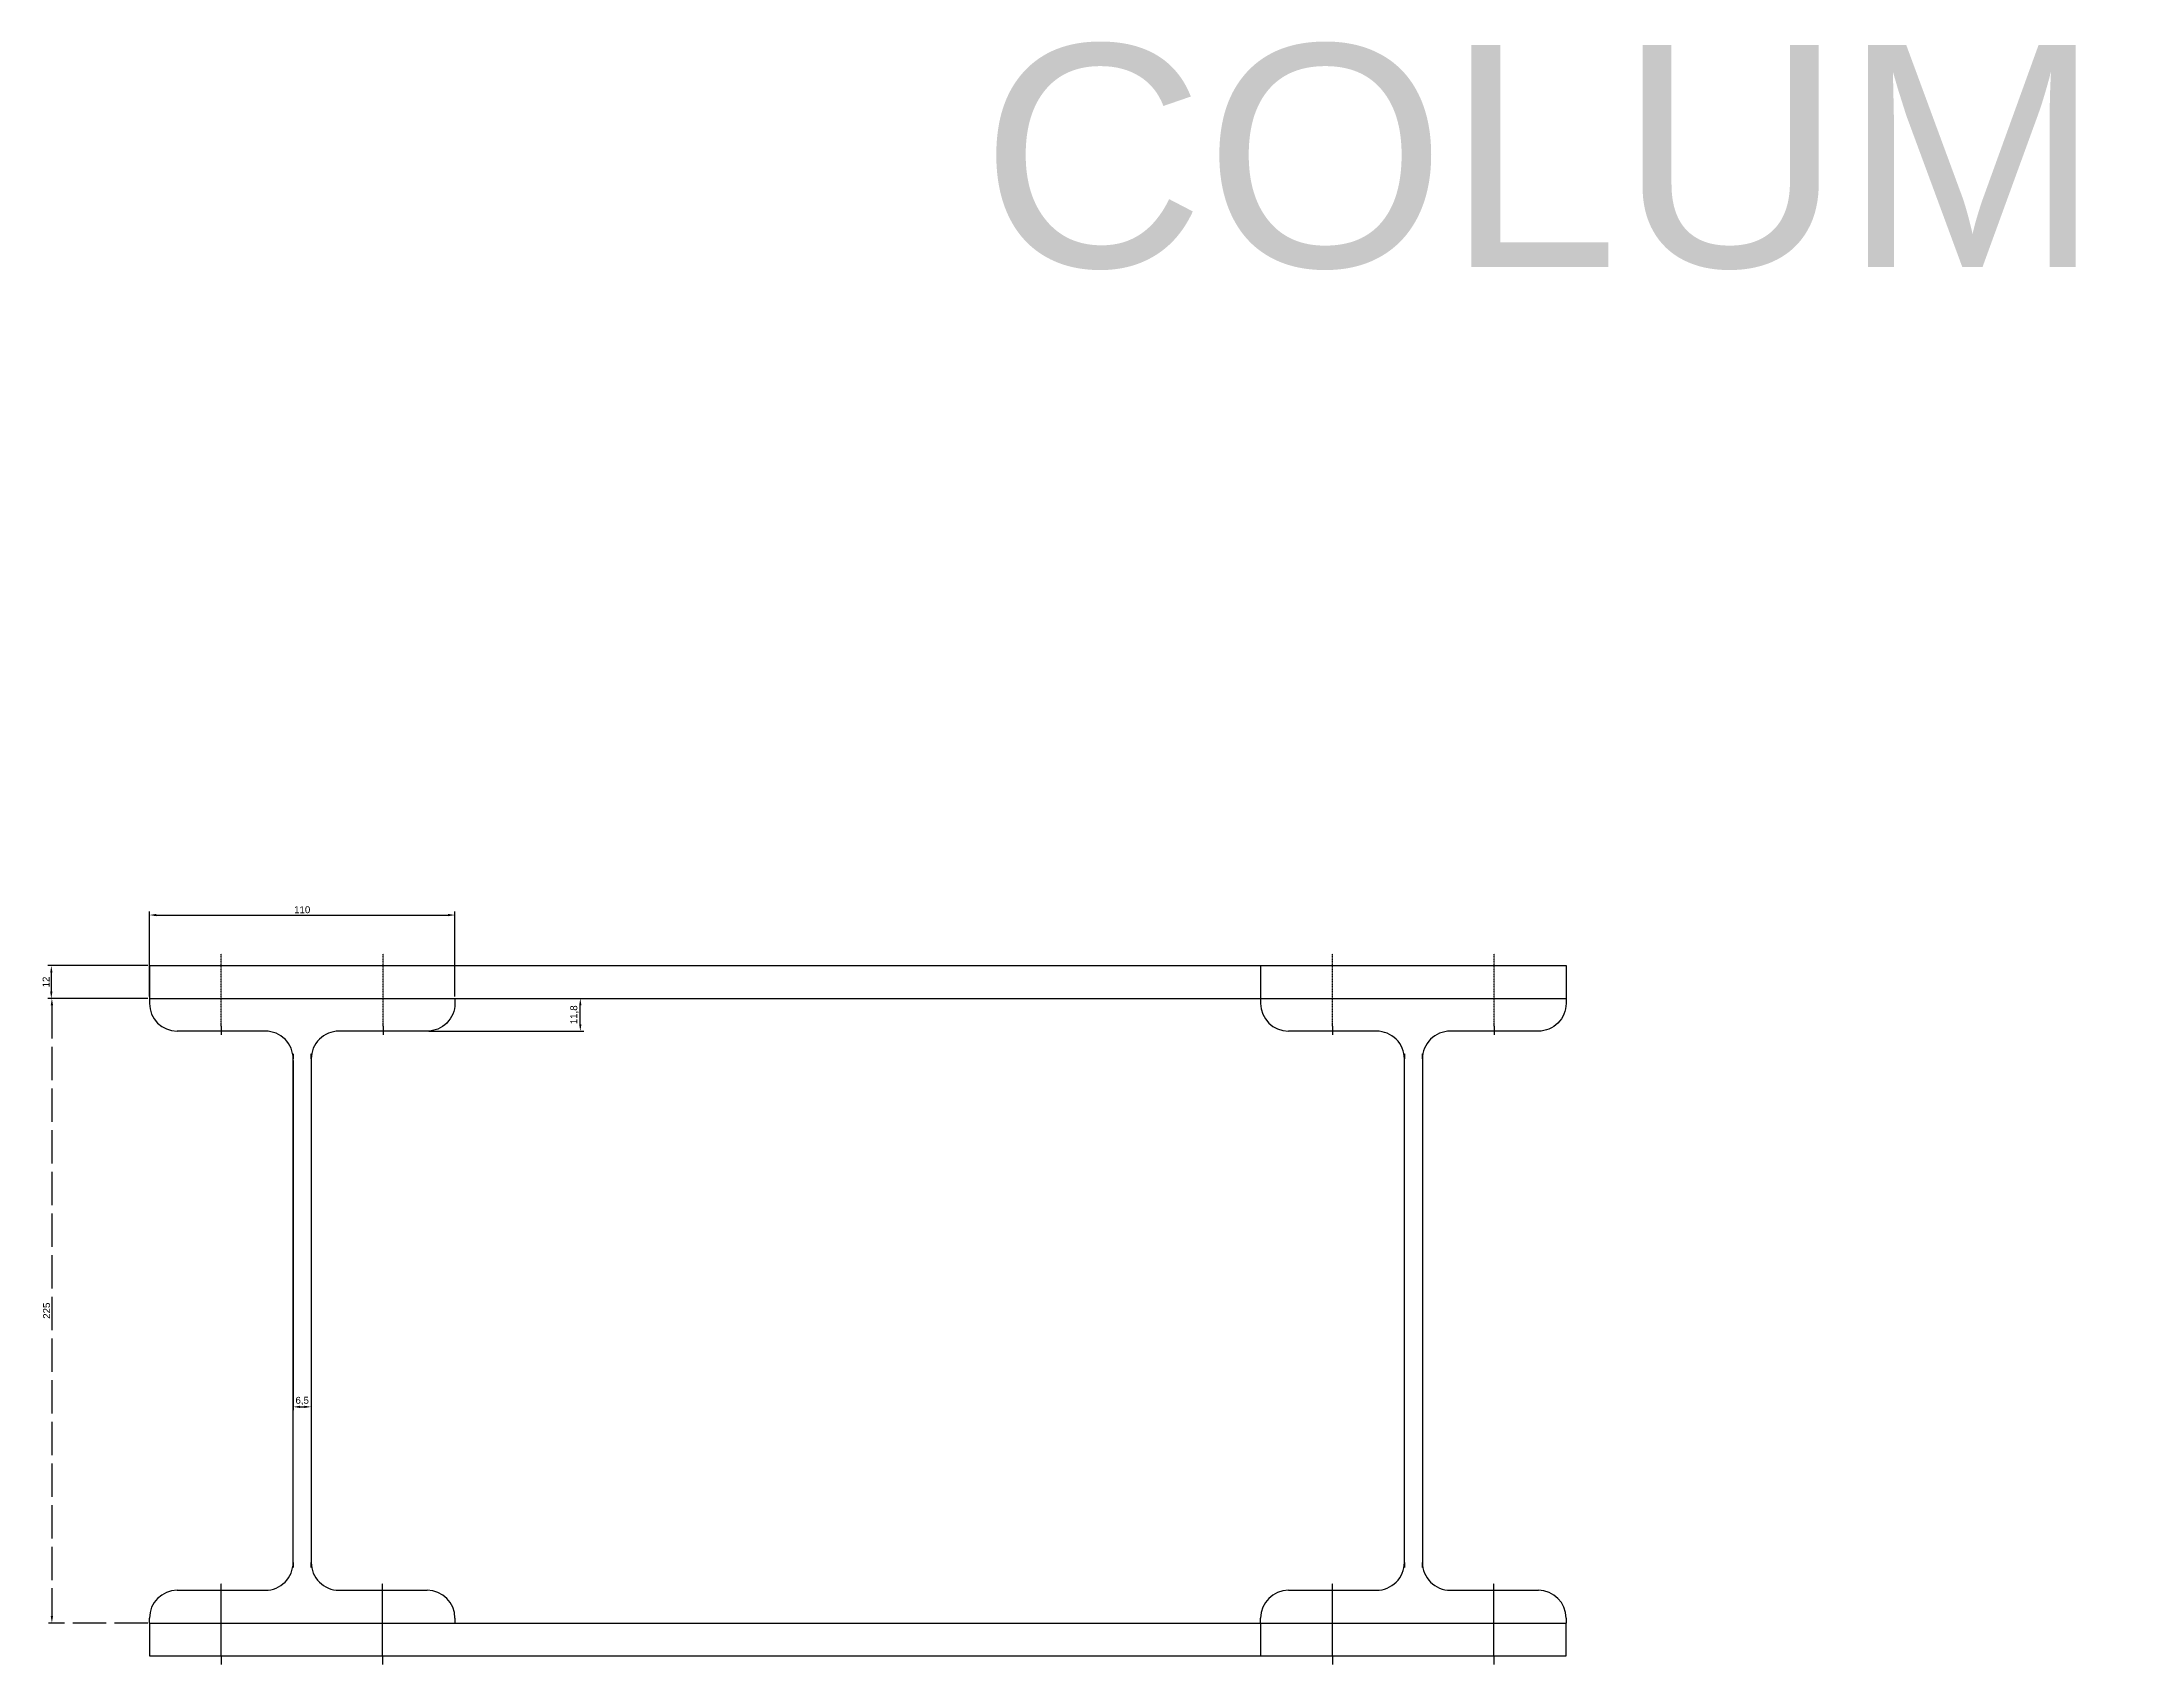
# Model space of a CAD drawing. Header units: millimetres. Extents: x 4395 to 7387, y 3075 to 7490.
# Drawn here: x 4395 to 5143, y 6905 to 7490 of the extents above; entities that cross this region are included whole.
import ezdxf

# ---------------------------------------------------------------- set-up
doc = ezdxf.new("R2010")
doc.units = ezdxf.units.MM
doc.linetypes.add('ACAD_ISO02W100', pattern=[15, 12, -3])
doc.styles.get("Standard").update_dxf_attribs({"font": 'arial.ttf'})
doc.dimstyles.new('ISO-25', dxfattribs={"dimtxt": 2.5, "dimasz": 2.5, "dimexe": 1.25, "dimexo": 0.625, "dimtad": 1, "dimtxsty": 'Standard', "dimcen": 2.5, "dimadec": 0, "dimazin": 0, "dimtfac": 1, "dimtmove": 0, "dimatfit": 3, "dimfxl": 1, "dimarcsym": 0})

# ---------------------------------------------------------------- blocks, each defined once
blk = doc.blocks.new('*D88')
at = {"color": 0, "linetype": 'ACAD_ISO02W100', "lineweight": -2, "transparency": 16777216}
for p, q in [((4433.73, 7145.08), (4397.97, 7145.08)), ((4399.22, 7142.58), (4399.22, 6922.58)), ((4433.73, 6920.08), (4397.97, 6920.08))]:
    blk.add_line(p, q, dxfattribs=at)
at = {"color": 0, "linetype": 'ACAD_ISO02W100', "transparency": 16777216}
for points in [[(4398.81, 7142.58), (4399.64, 7142.58), (4399.22, 7145.08)], [(4398.81, 6922.58), (4399.64, 6922.58), (4399.22, 6920.08)]]:
    blk.add_solid(points, dxfattribs=at)
at = {"layer": 'DEFPOINTS', "color": 0, "linetype": 'ACAD_ISO02W100', "transparency": 16777216}
for p in [(4434.36, 7145.08), (4399.22, 6920.08), (4434.36, 6920.08)]:
    blk.add_point(p, dxfattribs=at)
at = {"color": 0, "linetype": 'ACAD_ISO02W100', "transparency": 16777216, "insert": (4397.32, 7032.58), "char_height": 2.5, "attachment_point": 5, "rotation": 90}
blk.add_mtext('225', dxfattribs=at)
blk = doc.blocks.new('*D89')
at = {"color": 0, "lineweight": -2, "ltscale": 0.2, "transparency": 16777216}
for p, q in [((4434.36, 7145.71), (4434.36, 7176.36)), ((4436.86, 7175.11), (4541.86, 7175.11)), ((4544.36, 7145.71), (4544.36, 7176.36))]:
    blk.add_line(p, q, dxfattribs=at)
at = {"color": 0, "ltscale": 0.2, "transparency": 16777216}
for points in [[(4436.86, 7175.53), (4436.86, 7174.69), (4434.36, 7175.11)], [(4541.86, 7175.53), (4541.86, 7174.69), (4544.36, 7175.11)]]:
    blk.add_solid(points, dxfattribs=at)
at = {"layer": 'DEFPOINTS', "color": 0, "ltscale": 0.2, "transparency": 16777216}
for p in [(4544.36, 7175.11), (4434.36, 7145.08), (4544.36, 7145.08)]:
    blk.add_point(p, dxfattribs=at)
at = {"color": 0, "ltscale": 0.2, "transparency": 16777216, "insert": (4489.36, 7177.01), "char_height": 2.5, "attachment_point": 5}
blk.add_mtext('110', dxfattribs=at)
blk = doc.blocks.new('*D90')
at = {"color": 0, "lineweight": -2, "ltscale": 0.2, "transparency": 16777216}
for p, q in [((4433.73, 7156.88), (4397.76, 7156.88)), ((4399.01, 7154.38), (4399.01, 7147.58)), ((4433.73, 7145.08), (4397.76, 7145.08))]:
    blk.add_line(p, q, dxfattribs=at)
at = {"color": 0, "ltscale": 0.2, "transparency": 16777216}
for points in [[(4398.6, 7154.38), (4399.43, 7154.38), (4399.01, 7156.88)], [(4398.6, 7147.58), (4399.43, 7147.58), (4399.01, 7145.08)]]:
    blk.add_solid(points, dxfattribs=at)
at = {"layer": 'DEFPOINTS', "color": 0, "ltscale": 0.2, "transparency": 16777216}
for p in [(4434.36, 7156.88), (4399.01, 7145.08), (4434.36, 7145.08)]:
    blk.add_point(p, dxfattribs=at)
at = {"color": 0, "ltscale": 0.2, "transparency": 16777216, "insert": (4397.13, 7150.98), "char_height": 2.5, "attachment_point": 5, "rotation": 90}
blk.add_mtext('12', dxfattribs=at)
blk = doc.blocks.new('*D91')
at = {"color": 0, "lineweight": -2, "ltscale": 0.2, "transparency": 16777216}
for p, q in [((4534.98, 7145.08), (4590.75, 7145.08)), ((4589.5, 7135.78), (4589.5, 7142.58)), ((4534.98, 7133.28), (4590.75, 7133.28))]:
    blk.add_line(p, q, dxfattribs=at)
at = {"color": 0, "ltscale": 0.2, "transparency": 16777216}
for points in [[(4589.09, 7142.58), (4589.92, 7142.58), (4589.5, 7145.08)], [(4589.09, 7135.78), (4589.92, 7135.78), (4589.5, 7133.28)]]:
    blk.add_solid(points, dxfattribs=at)
at = {"layer": 'DEFPOINTS', "color": 0, "ltscale": 0.2, "transparency": 16777216}
for p in [(4534.36, 7145.08), (4589.5, 7145.08), (4534.36, 7133.28)]:
    blk.add_point(p, dxfattribs=at)
at = {"color": 0, "ltscale": 0.2, "transparency": 16777216, "insert": (4587.38, 7139.18), "char_height": 2.5, "attachment_point": 5, "rotation": 90}
blk.add_mtext('11,8', dxfattribs=at)
blk = doc.blocks.new('*D92')
at = {"color": 0, "lineweight": -2, "ltscale": 0.2, "transparency": 16777216}
for p, q in [((4486.11, 7122.66), (4486.11, 6996.7)), ((4492.61, 7122.66), (4492.61, 6996.7)), ((4488.61, 6997.95), (4490.11, 6997.95))]:
    blk.add_line(p, q, dxfattribs=at)
at = {"color": 0, "ltscale": 0.2, "transparency": 16777216}
for points in [[(4488.61, 6998.37), (4488.61, 6997.53), (4486.11, 6997.95)], [(4490.11, 6998.37), (4490.11, 6997.53), (4492.61, 6997.95)]]:
    blk.add_solid(points, dxfattribs=at)
at = {"layer": 'DEFPOINTS', "color": 0, "ltscale": 0.2, "transparency": 16777216}
for p in [(4486.11, 7123.28), (4492.61, 7123.28), (4492.61, 6997.95)]:
    blk.add_point(p, dxfattribs=at)
at = {"color": 0, "ltscale": 0.2, "transparency": 16777216, "insert": (4489.36, 7000.08), "char_height": 2.5, "attachment_point": 5}
blk.add_mtext('6,5', dxfattribs=at)

msp = doc.modelspace()

# ---------------------------------------------------------------- linework, layer by layer
at = {"linetype": 'ACAD_ISO02W100'}
for p, q in [((4460.231, 7135.083), (4460.231, 7161.087)), ((4518.481, 7135.083), (4518.481, 7161.087)), ((4860.369, 7135.083), (4860.369, 7161.087)), ((4918.619, 7135.083), (4918.619, 7161.087)), ((4460.231, 6908.283), (4460.231, 6934.287)), ((4518.305, 6908.283), (4518.305, 6934.287)), ((4860.369, 6908.283), (4860.369, 6934.287)), ((4918.443, 6908.283), (4918.443, 6934.287))]:
    msp.add_line(p, q, dxfattribs=at).dxf.unprotected_set("ltscale", 0)
at = {"ltscale": 0.2}
for p, q in [((4434.356, 7156.883), (4944.494, 7156.883)), ((4434.356, 7156.883), (4434.356, 7145.083)), ((4834.494, 7156.883), (4834.494, 7145.083)), ((4944.494, 7156.883), (4944.494, 7145.083)), ((4434.356, 7145.083), (4944.494, 7145.083)), ((4434.356, 7145.083), (4434.356, 7145.083)), ((4434.356, 7145.083), (4434.356, 7143.283)), ((4544.356, 7145.083), (4544.356, 7145.083)), ((4834.494, 7145.083), (4834.494, 7145.083)), ((4834.494, 7145.083), (4834.494, 7143.283)), ((4944.494, 7145.083), (4944.494, 7145.083)), ((4434.356, 6920.083), (4434.356, 6921.883)), ((4434.356, 6920.083), (4944.494, 6920.083)), ((4434.356, 6920.083), (4434.356, 6908.283)), ((4544.356, 6921.883), (4544.356, 6920.083)), ((4834.494, 6920.083), (4834.494, 6921.883)), ((4834.494, 6920.083), (4834.494, 6908.283)), ((4944.494, 6921.883), (4944.494, 6920.083)), ((4944.494, 6920.083), (4944.494, 6920.083)), ((4944.494, 6908.283), (4944.494, 6920.083)), ((4434.356, 6908.283), (4944.494, 6908.283))]:
    msp.add_line(p, q, dxfattribs=at)
at = {"linetype": 'ACAD_ISO02W100', "ltscale": 0.3}
for p, q in [((4460.231, 7135.083), (4460.231, 7131.951)), ((4518.481, 7135.083), (4518.481, 7131.951)), ((4860.369, 7135.083), (4860.369, 7131.951)), ((4918.619, 7135.083), (4918.619, 7131.951)), ((4460.231, 6908.283), (4460.231, 6905.151)), ((4518.305, 6908.283), (4518.305, 6905.151)), ((4860.369, 6908.283), (4860.369, 6905.151)), ((4918.443, 6908.283), (4918.443, 6905.151))]:
    msp.add_line(p, q, dxfattribs=at)
at = {"ltscale": 0.2}
for points in [[(4544.356, 7145.083), (4544.356, 7143.283, -0.4142136), (4534.356, 7133.283), (4502.606, 7133.283, 0.4142136), (4492.606, 7123.283), (4492.606, 7125.083), (4492.606, 6940.083), (4492.606, 6941.883, 0.4142136), (4502.606, 6931.883), (4534.356, 6931.883)], [(4944.494, 7145.083), (4944.494, 7143.283, -0.4142136), (4934.494, 7133.283), (4902.744, 7133.283, 0.4142136), (4892.744, 7123.283), (4892.744, 7125.083), (4892.744, 6940.083), (4892.744, 6941.883, 0.4142136), (4902.744, 6931.883), (4934.494, 6931.883)], [(4444.356, 6931.883), (4476.106, 6931.883, 0.4142136), (4486.106, 6941.883), (4486.106, 6940.083), (4486.106, 7125.083), (4486.106, 7123.283, 0.4142136), (4476.106, 7133.283), (4444.356, 7133.283)], [(4844.494, 6931.883), (4876.244, 6931.883, 0.4142136), (4886.244, 6941.883), (4886.244, 6940.083), (4886.244, 7125.083), (4886.244, 7123.283, 0.4142136), (4876.244, 7133.283), (4844.494, 7133.283)]]:
    msp.add_lwpolyline(points, format="xyb", dxfattribs=at)
for centre, start, end in [((4444.356, 7143.283), 180, 270), ((4844.494, 7143.283), 180, 270), ((4444.356, 6921.883), 90, 180), ((4534.356, 6921.883), 0, 90), ((4844.494, 6921.883), 90, 180), ((4934.494, 6921.883), 0, 90)]:
    msp.add_arc(centre, 10, start, end, dxfattribs=at)

# ---------------------------------------------------------------- texts
at = {"ltscale": 0.8, "insert": (4733.631, 7488.577), "char_height": 80, "attachment_point": 1}
msp.add_mtext_dynamic_manual_height_columns('COLUMN SINGLE LACING SYSTEM', width=3619.00866, gutter_width=12.5, heights=[0], dxfattribs=at)

# ---------------------------------------------------------------- dimensions: what is measured, and where the dimension line sits
at = {"ltscale": 0.2}
for base, p1, p2, picture, middle in [((4544.356, 7175.108), (4434.356, 7145.083), (4544.356, 7145.083), '*D89', (4489.356, 7177.01)), ((4492.606, 6997.949), (4486.106, 7123.283), (4492.606, 7123.283), '*D92', (4489.356, 7000.077))]:
    dim = msp.add_linear_dim(base=base, p1=p1, p2=p2, dimstyle='ISO-25', dxfattribs=at)
    dim.commit()
    dim.dimension.update_dxf_attribs({"geometry": picture, "text_midpoint": middle})
dim = msp.add_linear_dim(base=(4399.015, 7145.083), p1=(4434.356, 7156.883), p2=(4434.356, 7145.083), angle=90, text='12', dimstyle='ISO-25', dxfattribs=at)
dim.commit()
dim.dimension.update_dxf_attribs({"geometry": '*D90', "text_midpoint": (4397.135, 7150.983)})
at = {"linetype": 'ACAD_ISO02W100'}
dim = msp.add_linear_dim(base=(4399.223, 6920.083), p1=(4434.356, 7145.083), p2=(4434.356, 6920.083), angle=90, dimstyle='ISO-25', dxfattribs=at)
dim.commit()
dim.dimension.update_dxf_attribs({"geometry": '*D88', "text_midpoint": (4397.322, 7032.583)})
at = {"ltscale": 0.2}
dim = msp.add_linear_dim(base=(4589.504, 7145.083), p1=(4534.356, 7133.283), p2=(4534.356, 7145.083), angle=90, dimstyle='ISO-25', dxfattribs=at)
dim.commit()
dim.dimension.update_dxf_attribs({"geometry": '*D91', "text_midpoint": (4587.376, 7139.183)})

doc.saveas('drawing.dxf')
